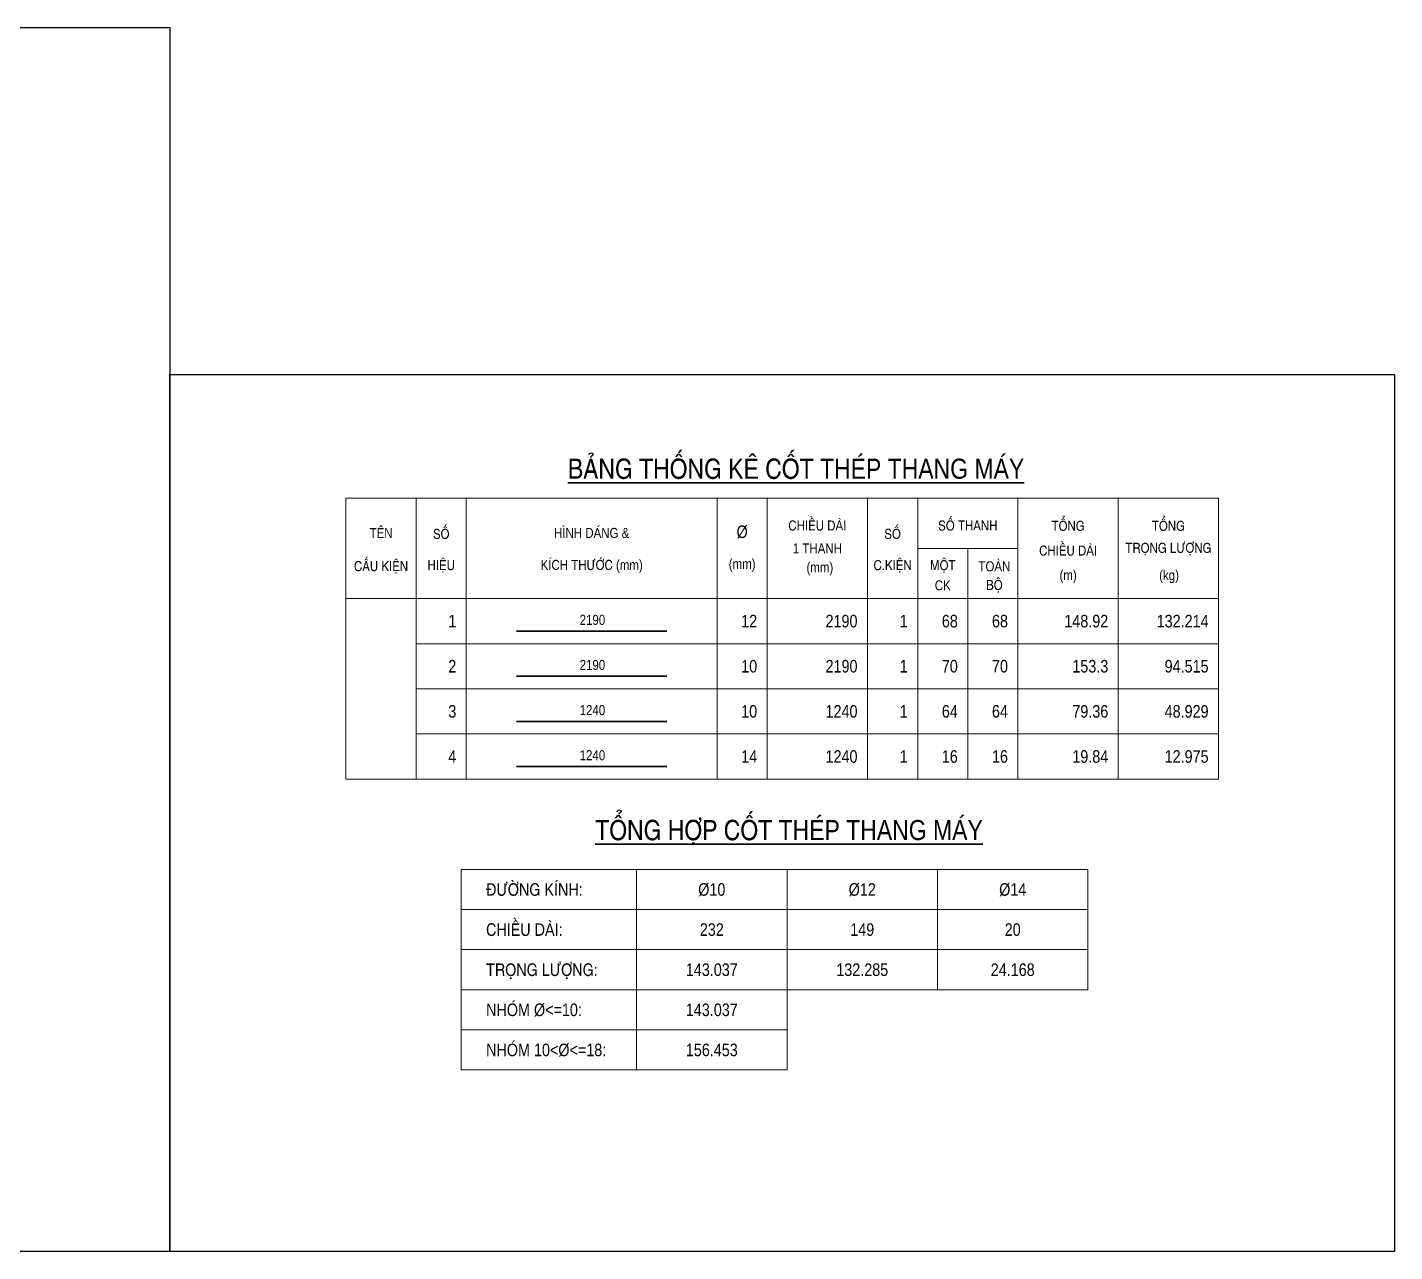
# Model space of a CAD drawing. Header units: millimetres. Extents: x -559287 to -299624, y 2351330 to 2655682.
# Drawn here: x -361150 to -333887, y 2587286 to 2611707 of the extents above; entities that cross this region are included whole.
import ezdxf
from ezdxf.enums import TextEntityAlignment as Align

# ---------------------------------------------------------------- set-up
doc = ezdxf.new("R2010")
doc.units = ezdxf.units.MM
doc.header["$LTSCALE"] = 10
for name, color, linetype, lineweight in [('kata_net khung', 3, 'Continuous', 20), ('kata_text', 7, 'Continuous', 30), ('kata_thep chu', 1, 'Continuous', 35), ('Thep dai', 2, 'Continuous', 50)]:
    doc.layers.add(name, color=color, linetype=linetype, lineweight=lineweight)
doc.layers.add('ththep', color=3, linetype='Continuous')
doc.styles.add('kata_text_VNI-HELVE CONDENSE', font='VHELVCN.TTF')

# ---------------------------------------------------------------- blocks, each defined once
blk = doc.blocks.new('Tieude')
at = {"layer": 'kata_net khung'}
for p, q in [((0, 2000), (0, 0)), ((0, 2000), (17405, 2000)), ((1405, 2000), (1405, 0)), ((2405, 2000), (2405, 0)), ((7405, 2000), (7405, 0)), ((8405, 2000), (8405, 0)), ((10405, 2000), (10405, 0)), ((11405, 1000), (11405, 2000)), ((13405, 2000), (13405, 0)), ((15405, 2000), (15405, 0)), ((17405, 2000), (17405, 0)), ((11405, 1000), (13405, 1000)), ((11405, 1000), (11405, 0)), ((12405, 1000), (12405, 0)), ((0, 0), (17405, 0))]:
    blk.add_line(p, q, dxfattribs=at)
at = {"layer": 'kata_text', "style": 'kata_text_VNI-HELVE CONDENSE'}
for s, height, p in [('CHIEÀU DAØI', 200, (9405, 1500)), ('SOÁ THANH', 200, (12405, 1500)), ('TOÅNG', 200, (14405, 1500)), ('TOÅNG', 200, (16405, 1500)), ('TEÂN', 200, (705, 1333)), ('SOÁ', 200, (1905, 1333)), ('HÌNH DAÙNG &', 200, (4905, 1333)), ('Þ', 250, (7905, 1333)), ('SOÁ', 200, (10905, 1333)), ('1 THANH', 200, (9405, 1000)), ('CHIEÀU DAØI', 200, (14405, 1000)), ('TROÏNG LÖÔÏNG', 200, (16405, 1000)), ('CAÁU KIEÄN', 200, (705, 667)), ('KÍCH THÖÔÙC (mm)', 200, (4905, 667)), ('HIEÄU', 200, (1905, 667)), ('(mm)', 200, (7905, 667)), ('(mm)', 200, (9455, 599)), ('C.KIEÄN', 200, (10905, 667)), ('MOÄT', 200, (11905, 667)), ('TOAØN', 200, (12935, 667)), ('(m)', 200, (14405, 443)), ('(kg)', 200, (16418, 443)), ('CK', 200, (11905, 264)), ('BOÄ', 200, (12935, 271))]:
    blk.add_text(s, height=height, dxfattribs=at).set_placement(p, align=Align.MIDDLE)
blk = doc.blocks.new('dang01')
at = {"layer": 'kata_net khung'}
for p, q in [((0, 0), (0, -900)), ((1405, 0), (1405, -900)), ((2405, 0), (2405, -900)), ((7405, 0), (7405, -900)), ((8405, 0), (8405, -900)), ((10405, 0), (10405, -900)), ((11405, 0), (11405, -900)), ((12405, 0), (12405, -900)), ((13405, 0), (13405, -900)), ((15405, 0), (15405, -900)), ((17405, 0), (17405, -900)), ((1405, -900), (17405, -900))]:
    blk.add_line(p, q, dxfattribs=at)
at = {"layer": 'kata_thep chu'}
blk.add_line((3405, -650), (6405, -650), dxfattribs=at)
at = {"layer": 'kata_text', "style": 'kata_text_VNI-HELVE CONDENSE'}
for p in [(2205, -450), (8205, -450), (10205, -450), (11205, -450), (12205, -450), (13205, -450), (15205, -450), (17205, -450)]:
    blk.add_attdef('D03', text='', height=250, dxfattribs=at).set_placement(p, align=Align.MIDDLE_RIGHT)
blk.add_attdef('00000000', text='', height=200, dxfattribs=at).set_placement((4920, -425), align=Align.MIDDLE_CENTER)

msp = doc.modelspace()

# ---------------------------------------------------------------- linework, layer by layer
at = {"layer": 'kata_net khung'}
for p, q in [((-354802.9, 2597613.1), (-354802.9, 2596713.1)), ((-353397.6, 2597613.1), (-353397.6, 2596713.1)), ((-352397.6, 2597613.1), (-352397.6, 2596713.1)), ((-347397.6, 2597613.1), (-347397.6, 2596713.1)), ((-346397.6, 2597613.1), (-346397.6, 2596713.1)), ((-344397.6, 2597613.1), (-344397.6, 2596713.1)), ((-343397.6, 2597613.1), (-343397.6, 2596713.1)), ((-342397.6, 2597613.1), (-342397.6, 2596713.1)), ((-341397.6, 2597613.1), (-341397.6, 2596713.1)), ((-339397.6, 2597613.1), (-339397.6, 2596713.1)), ((-337397.6, 2597613.1), (-337397.6, 2596713.1)), ((-354802.9, 2596713.1), (-353397.6, 2596713.1)), ((-353397.6, 2596713.1), (-337397.6, 2596713.1)), ((-352502.9, 2594910.2), (-352502.9, 2590910.2)), ((-352502.9, 2594910.2), (-340002.9, 2594910.2)), ((-349002.9, 2594910.2), (-349002.9, 2590910.2)), ((-346002.9, 2594910.2), (-346002.9, 2590910.2)), ((-343002.9, 2594910.2), (-343002.9, 2592510.2)), ((-340002.9, 2594910.2), (-340002.9, 2592510.2)), ((-352502.9, 2594110.2), (-340002.9, 2594110.2)), ((-352502.9, 2593310.2), (-340002.9, 2593310.2)), ((-352502.9, 2592510.2), (-340002.9, 2592510.2)), ((-352502.9, 2591710.2), (-346002.9, 2591710.2)), ((-352502.9, 2590910.2), (-346002.9, 2590910.2))]:
    msp.add_line(p, q, dxfattribs=at)
at = {"layer": 'kata_thep chu'}
msp.add_line((-351397.6, 2596963.1), (-348397.6, 2596963.1), dxfattribs=at)
at = {"layer": 'ththep'}
for points in [[(-375805.9, 2611706.7), (-358308, 2611706.7), (-358308, 2587286), (-375805.9, 2587286)], [(-358308, 2604783.9), (-333887.3, 2604783.9), (-333887.3, 2587286), (-358308, 2587286)]]:
    msp.add_lwpolyline(points, close=True, dxfattribs=at)

# ---------------------------------------------------------------- block references
at = {"layer": 'Thep dai'}
msp.add_blockref('Tieude', (-354802.9, 2600313.1), dxfattribs=at)
ref = msp.add_blockref('dang01', (-354802.9, 2600313.1), dxfattribs=at)
ref.add_attrib('D03', '1', dxfattribs={"layer": 'kata_text', "height": 250, "style": 'kata_text_VNI-HELVE CONDENSE'}).set_placement((-352597.6, 2599863.1), align=Align.MIDDLE_RIGHT)
ref.add_attrib('00000000', '2190', dxfattribs={"layer": 'kata_text', "height": 200, "style": 'kata_text_VNI-HELVE CONDENSE'}).set_placement((-349883.3, 2599888.4), align=Align.MIDDLE_CENTER)
ref.add_attrib('D03', '12', dxfattribs={"layer": 'kata_text', "height": 250, "style": 'kata_text_VNI-HELVE CONDENSE'}).set_placement((-346597.6, 2599863.1), align=Align.MIDDLE_RIGHT)
ref.add_attrib('D03', '2190', dxfattribs={"layer": 'kata_text', "height": 250, "style": 'kata_text_VNI-HELVE CONDENSE'}).set_placement((-344597.6, 2599863.1), align=Align.MIDDLE_RIGHT)
ref.add_attrib('D03', '1', dxfattribs={"layer": 'kata_text', "height": 250, "style": 'kata_text_VNI-HELVE CONDENSE'}).set_placement((-343597.6, 2599863.1), align=Align.MIDDLE_RIGHT)
ref.add_attrib('D03', '68', dxfattribs={"layer": 'kata_text', "height": 250, "style": 'kata_text_VNI-HELVE CONDENSE'}).set_placement((-342597.6, 2599863.1), align=Align.MIDDLE_RIGHT)
ref.add_attrib('D03', '68', dxfattribs={"layer": 'kata_text', "height": 250, "style": 'kata_text_VNI-HELVE CONDENSE'}).set_placement((-341597.6, 2599863.5), align=Align.MIDDLE_RIGHT)
ref.add_attrib('D03', '148.92', dxfattribs={"layer": 'kata_text', "height": 250, "style": 'kata_text_VNI-HELVE CONDENSE'}).set_placement((-339597.6, 2599863.1), align=Align.MIDDLE_RIGHT)
ref.add_attrib('D03', '132.214', dxfattribs={"layer": 'kata_text', "height": 250, "style": 'kata_text_VNI-HELVE CONDENSE'}).set_placement((-337597.6, 2599863.1), align=Align.MIDDLE_RIGHT)
ref = msp.add_blockref('dang01', (-354802.9, 2599413.1), dxfattribs=at)
ref.add_attrib('D03', '2', dxfattribs={"layer": 'kata_text', "height": 250, "style": 'kata_text_VNI-HELVE CONDENSE'}).set_placement((-352597.6, 2598963.1), align=Align.MIDDLE_RIGHT)
ref.add_attrib('00000000', '2190', dxfattribs={"layer": 'kata_text', "height": 200, "style": 'kata_text_VNI-HELVE CONDENSE'}).set_placement((-349883.3, 2598988.4), align=Align.MIDDLE_CENTER)
ref.add_attrib('D03', '10', dxfattribs={"layer": 'kata_text', "height": 250, "style": 'kata_text_VNI-HELVE CONDENSE'}).set_placement((-346597.6, 2598963.1), align=Align.MIDDLE_RIGHT)
ref.add_attrib('D03', '2190', dxfattribs={"layer": 'kata_text', "height": 250, "style": 'kata_text_VNI-HELVE CONDENSE'}).set_placement((-344597.6, 2598963.1), align=Align.MIDDLE_RIGHT)
ref.add_attrib('D03', '1', dxfattribs={"layer": 'kata_text', "height": 250, "style": 'kata_text_VNI-HELVE CONDENSE'}).set_placement((-343597.6, 2598963.1), align=Align.MIDDLE_RIGHT)
ref.add_attrib('D03', '70', dxfattribs={"layer": 'kata_text', "height": 250, "style": 'kata_text_VNI-HELVE CONDENSE'}).set_placement((-342597.6, 2598963.1), align=Align.MIDDLE_RIGHT)
ref.add_attrib('D03', '70', dxfattribs={"layer": 'kata_text', "height": 250, "style": 'kata_text_VNI-HELVE CONDENSE'}).set_placement((-341597.6, 2598963.5), align=Align.MIDDLE_RIGHT)
ref.add_attrib('D03', '153.3', dxfattribs={"layer": 'kata_text', "height": 250, "style": 'kata_text_VNI-HELVE CONDENSE'}).set_placement((-339597.6, 2598963.1), align=Align.MIDDLE_RIGHT)
ref.add_attrib('D03', '94.515', dxfattribs={"layer": 'kata_text', "height": 250, "style": 'kata_text_VNI-HELVE CONDENSE'}).set_placement((-337597.6, 2598963.1), align=Align.MIDDLE_RIGHT)
ref = msp.add_blockref('dang01', (-354802.9, 2598513.1), dxfattribs=at)
ref.add_attrib('D03', '3', dxfattribs={"layer": 'kata_text', "height": 250, "style": 'kata_text_VNI-HELVE CONDENSE'}).set_placement((-352597.6, 2598063.1), align=Align.MIDDLE_RIGHT)
ref.add_attrib('00000000', '1240', dxfattribs={"layer": 'kata_text', "height": 200, "style": 'kata_text_VNI-HELVE CONDENSE'}).set_placement((-349883.3, 2598088.4), align=Align.MIDDLE_CENTER)
ref.add_attrib('D03', '10', dxfattribs={"layer": 'kata_text', "height": 250, "style": 'kata_text_VNI-HELVE CONDENSE'}).set_placement((-346597.6, 2598063.1), align=Align.MIDDLE_RIGHT)
ref.add_attrib('D03', '1240', dxfattribs={"layer": 'kata_text', "height": 250, "style": 'kata_text_VNI-HELVE CONDENSE'}).set_placement((-344597.6, 2598063.1), align=Align.MIDDLE_RIGHT)
ref.add_attrib('D03', '1', dxfattribs={"layer": 'kata_text', "height": 250, "style": 'kata_text_VNI-HELVE CONDENSE'}).set_placement((-343597.6, 2598063.1), align=Align.MIDDLE_RIGHT)
ref.add_attrib('D03', '64', dxfattribs={"layer": 'kata_text', "height": 250, "style": 'kata_text_VNI-HELVE CONDENSE'}).set_placement((-342597.6, 2598063.1), align=Align.MIDDLE_RIGHT)
ref.add_attrib('D03', '64', dxfattribs={"layer": 'kata_text', "height": 250, "style": 'kata_text_VNI-HELVE CONDENSE'}).set_placement((-341597.6, 2598063.5), align=Align.MIDDLE_RIGHT)
ref.add_attrib('D03', '79.36', dxfattribs={"layer": 'kata_text', "height": 250, "style": 'kata_text_VNI-HELVE CONDENSE'}).set_placement((-339597.6, 2598063.1), align=Align.MIDDLE_RIGHT)
ref.add_attrib('D03', '48.929', dxfattribs={"layer": 'kata_text', "height": 250, "style": 'kata_text_VNI-HELVE CONDENSE'}).set_placement((-337597.6, 2598063.1), align=Align.MIDDLE_RIGHT)

# ---------------------------------------------------------------- texts
at = {"layer": 'kata_text', "style": 'kata_text_VNI-HELVE CONDENSE'}
for s, height, p in [('%%UBAÛNG THOÁNG KEÂ COÁT THEÙP THANG MAÙY', 400, (-345822.6, 2602583.1)), ('%%UTOÅNG HÔÏP COÁT THEÙP THANG MAÙY', 400, (-345962.7, 2595375.7)), ('þ10', 250, (-347502.9, 2594310.2)), ('þ12', 250, (-344502.9, 2594310.2)), ('þ14', 250, (-341502.9, 2594310.2)), ('232', 250, (-347502.9, 2593510.2)), ('149', 250, (-344502.9, 2593510.2)), ('20', 250, (-341502.9, 2593510.2)), ('143.037', 250, (-347502.9, 2592710.2)), ('132.285', 250, (-344502.9, 2592710.2)), ('24.168', 250, (-341502.9, 2592710.2)), ('143.037', 250, (-347502.9, 2591910.2)), ('156.453', 250, (-347502.9, 2591110.2))]:
    msp.add_text(s, height=height, dxfattribs=at).set_placement(p, align=Align.BOTTOM_CENTER)
for s, p in [('ÑÖÔØNG KÍNH:', (-352002.9, 2594385.2)), ('CHIEÀU DAØI:', (-352002.9, 2593585.2)), ('TROÏNG LÖÔÏNG:', (-352002.9, 2592785.2)), ('NHOÙM þ<=10:', (-352002.9, 2591985.2)), ('NHOÙM 10<þ<=18:', (-352002.9, 2591185.2))]:
    msp.add_text(s, height=250, dxfattribs=at).set_placement(p)
for tag, p in [('4', (-352597.6, 2597163.1)), ('14', (-346597.6, 2597163.1)), ('1240', (-344597.6, 2597163.1)), ('1', (-343597.6, 2597163.1)), ('16', (-342597.6, 2597163.1)), ('16', (-341597.6, 2597163.5)), ('19.84', (-339597.6, 2597163.1)), ('12.975', (-337597.6, 2597163.1))]:
    msp.add_attdef(tag, text='6', height=250, dxfattribs=at).set_placement(p, align=Align.MIDDLE_RIGHT)
msp.add_attdef('1240', text='6', height=200, dxfattribs=at).set_placement((-349883.3, 2597188.4), align=Align.MIDDLE_CENTER)

doc.saveas('drawing.dxf')
